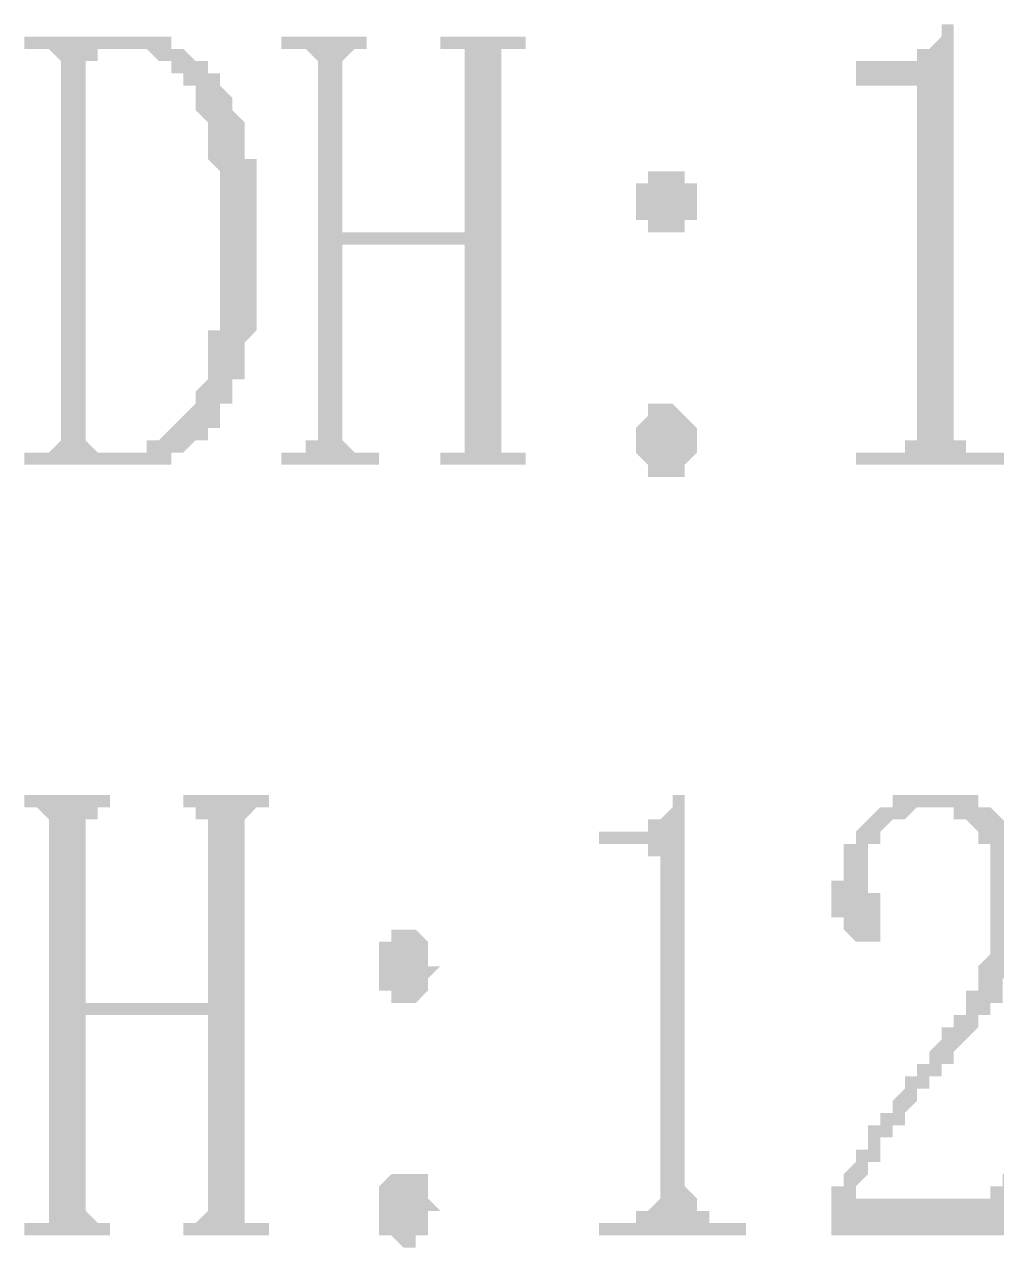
# Model space of a CAD drawing. Header units: inches. Extents: x 11 to 286, y 6 to 196.
# Drawn here: x 147.461 to 150.827, y 103.35 to 107.583 of the extents above; entities that cross this region are included whole.
import ezdxf

# ---------------------------------------------------------------- set-up
doc = ezdxf.new("R2010")
doc.units = ezdxf.units.IN
doc.header["$MEASUREMENT"] = 0
doc.layers.add('PDF_实体填充', color=7, linetype='Continuous', true_color=0xffffff)

msp = doc.modelspace()

# ---------------------------------------------------------------- hatches: boundary and pattern name
at = {"layer": 'PDF_实体填充', "transparency": 33554559}
for points in [[(150.6784, 107.5831), (150.6784, 106.2284), (150.6784, 106.1861), (150.6784, 106.1438), (150.7208, 106.1438), (150.7208, 106.1014), (150.7631, 106.1014), (150.8054, 106.1014), (150.8901, 106.1014), (150.8901, 106.0591), (150.3398, 106.0591), (150.3398, 106.1014), (150.4244, 106.1014), (150.4668, 106.1014), (150.5091, 106.1014), (150.5091, 106.1438), (150.5514, 106.1438), (150.5514, 106.1861), (150.5514, 106.2284), (150.5514, 107.3291), (150.5514, 107.3714), (150.5091, 107.3714), (150.4668, 107.3714), (150.3398, 107.3714), (150.3398, 107.4561), (150.4244, 107.4561), (150.4668, 107.4561), (150.5091, 107.4561), (150.5514, 107.4561), (150.5514, 107.4984), (150.5938, 107.4984), (150.6361, 107.5408), (150.6361, 107.5831)], [(149.1121, 106.1438), (149.1121, 106.1014), (149.1544, 106.1014), (149.1968, 106.1014), (149.1968, 106.0591), (148.9004, 106.0591), (148.9004, 106.1014), (148.9428, 106.1014), (148.9851, 106.1014), (148.9851, 106.1438), (148.9851, 106.8211), (148.5618, 106.8211), (148.5618, 106.1438), (148.6041, 106.1014), (148.6464, 106.1014), (148.6888, 106.1014), (148.6888, 106.0591), (148.3501, 106.0591), (148.3501, 106.1014), (148.3924, 106.1014), (148.4348, 106.1014), (148.4348, 106.1438), (148.4771, 106.1438), (148.4771, 107.4138), (148.4771, 107.4561), (148.4348, 107.4984), (148.3924, 107.4984), (148.3501, 107.4984), (148.3501, 107.5408), (148.6464, 107.5408), (148.6464, 107.4984), (148.6041, 107.4984), (148.5618, 107.4561), (148.5618, 107.4138), (148.5618, 106.8634), (148.9851, 106.8634), (148.9851, 107.4138), (148.9851, 107.4561), (148.9851, 107.4984), (148.9428, 107.4984), (148.9004, 107.4984), (148.9004, 107.5408), (149.1968, 107.5408), (149.1968, 107.4984), (149.1544, 107.4984), (149.1121, 107.4984), (149.1121, 107.4561), (149.1121, 107.4138)], [(148.2231, 103.5191), (148.2231, 103.4768), (148.2231, 103.4344), (148.2654, 103.4344), (148.3078, 103.4344), (148.3078, 103.3921), (148.0114, 103.3921), (148.0114, 103.4344), (148.0538, 103.4344), (148.0961, 103.4768), (148.0961, 103.5191), (148.0961, 104.1541), (147.6728, 104.1541), (147.6728, 103.5191), (147.6728, 103.4768), (147.7151, 103.4344), (147.7574, 103.4344), (147.7574, 103.3921), (147.4611, 103.3921), (147.4611, 103.4344), (147.5034, 103.4344), (147.5458, 103.4344), (147.5458, 103.4768), (147.5458, 103.5191), (147.5458, 104.7891), (147.5458, 104.8314), (147.5034, 104.8738), (147.4611, 104.8738), (147.4611, 104.9161), (147.7574, 104.9161), (147.7574, 104.8738), (147.7151, 104.8738), (147.7151, 104.8314), (147.6728, 104.8314), (147.6728, 104.7891), (147.6728, 104.1964), (148.0961, 104.1964), (148.0961, 104.7891), (148.0961, 104.8314), (148.0538, 104.8314), (148.0538, 104.8738), (148.0114, 104.8738), (148.0114, 104.9161), (148.3078, 104.9161), (148.3078, 104.8738), (148.2654, 104.8738), (148.2231, 104.8314), (148.2231, 104.7891)], [(149.7471, 104.9161), (149.7471, 103.6038), (149.7471, 103.5614), (149.7894, 103.5191), (149.7894, 103.4768), (149.8318, 103.4768), (149.8318, 103.4344), (149.8741, 103.4344), (149.9164, 103.4344), (149.9588, 103.4344), (149.9588, 103.3921), (149.4508, 103.3921), (149.4508, 103.4344), (149.5354, 103.4344), (149.5778, 103.4344), (149.5778, 103.4768), (149.6201, 103.4768), (149.6624, 103.5191), (149.6624, 103.5614), (149.6624, 103.6038), (149.6624, 104.6621), (149.6624, 104.7044), (149.6201, 104.7044), (149.6201, 104.7468), (149.5778, 104.7468), (149.4508, 104.7468), (149.4508, 104.7891), (149.5354, 104.7891), (149.5778, 104.7891), (149.6201, 104.7891), (149.6201, 104.8314), (149.6624, 104.8314), (149.7048, 104.8738), (149.7048, 104.9161)], [(150.8054, 104.5351), (150.8054, 104.5774), (150.8054, 104.6198), (150.8054, 104.6621), (150.8054, 104.7044), (150.8054, 104.7468), (150.7631, 104.7468), (150.7631, 104.7891), (150.7208, 104.8314), (150.6784, 104.8314), (150.6784, 104.8738), (150.6361, 104.8738), (150.5938, 104.8738), (150.5514, 104.8738), (150.5091, 104.8314), (150.4668, 104.8314), (150.4244, 104.7891), (150.4244, 104.7468), (150.3821, 104.7468), (150.3821, 104.7044), (150.3821, 104.6621), (150.3821, 104.6198), (150.3821, 104.5774), (150.4244, 104.5774), (150.4244, 104.5351), (150.4244, 104.4928), (150.4244, 104.4504), (150.4244, 104.4081), (150.3821, 104.4081), (150.3398, 104.4081), (150.2974, 104.4504), (150.2974, 104.4928), (150.2551, 104.4928), (150.2551, 104.5351), (150.2551, 104.5774), (150.2551, 104.6198), (150.2974, 104.6198), (150.2974, 104.6621), (150.2974, 104.7044), (150.2974, 104.7468), (150.3398, 104.7468), (150.3398, 104.7891), (150.3821, 104.8314), (150.4244, 104.8738), (150.4668, 104.8738), (150.4668, 104.9161), (150.5091, 104.9161), (150.5514, 104.9161), (150.5938, 104.9161), (150.6361, 104.9161), (150.6784, 104.9161), (150.7208, 104.9161), (150.7631, 104.9161), (150.7631, 104.8738), (150.8054, 104.8738), (150.8478, 104.8314), (150.8901, 104.7891), (150.8901, 104.7468), (150.9324, 104.7044), (150.9324, 104.6621), (150.9324, 104.6198), (150.9324, 104.5774), (150.9324, 104.5351), (150.9324, 104.4928), (150.9324, 104.4504), (150.9324, 104.4081), (150.9324, 104.3658), (150.8901, 104.3658), (150.8901, 104.3234), (150.8901, 104.2811), (150.8478, 104.2811), (150.8478, 104.2388), (150.8478, 104.1964), (150.8054, 104.1964), (150.8054, 104.1541), (150.7631, 104.1541), (150.7631, 104.1118), (150.7208, 104.0694), (150.6784, 104.0271), (150.6784, 103.9848), (150.6361, 103.9848), (150.6361, 103.9424), (150.5938, 103.9424), (150.5938, 103.9001), (150.5514, 103.9001), (150.5514, 103.8578), (150.5091, 103.8154), (150.5091, 103.7731), (150.4668, 103.7731), (150.4668, 103.7308), (150.4244, 103.7308), (150.4244, 103.6884), (150.4244, 103.6461), (150.3821, 103.6461), (150.3821, 103.6038), (150.3398, 103.5614), (150.3398, 103.5191), (150.7631, 103.5191), (150.8054, 103.5191), (150.8054, 103.5614), (150.8478, 103.5614), (150.8478, 103.6038), (150.8901, 103.6038), (150.8901, 103.6461), (150.8901, 103.6884), (150.8901, 103.7308), (150.8901, 103.7731), (150.9324, 103.7731), (150.8901, 103.3921), (150.2551, 103.3921), (150.2551, 103.5191), (150.2551, 103.5614), (150.2974, 103.5614), (150.2974, 103.6038), (150.3398, 103.6461), (150.3398, 103.6884), (150.3821, 103.6884), (150.3821, 103.7308), (150.3821, 103.7731), (150.4244, 103.7731), (150.4244, 103.8154), (150.4668, 103.8154), (150.4668, 103.8578), (150.5091, 103.9001), (150.5091, 103.9424), (150.5514, 103.9424), (150.5514, 103.9848), (150.5938, 103.9848), (150.5938, 104.0271), (150.6361, 104.0694), (150.6361, 104.1118), (150.6784, 104.1118), (150.6784, 104.1541), (150.7208, 104.1541), (150.7208, 104.1964), (150.7208, 104.2388), (150.7631, 104.2388), (150.7631, 104.2811), (150.7631, 104.3234), (150.8054, 104.3658), (150.8054, 104.4081), (150.8054, 104.4504), (150.8054, 104.4928)]]:
    msp.add_hatch(color=7, dxfattribs=at).paths.add_polyline_path(points, flags=0)
h = msp.add_hatch(color=7, dxfattribs=at)
h.paths.add_polyline_path([(148.1384, 106.8211), (148.1384, 106.8211), (148.1384, 106.8634), (148.1384, 106.9058), (148.1384, 106.9481), (148.1384, 106.9481), (148.1384, 106.9904), (148.1384, 106.9904), (148.1384, 107.0328), (148.1384, 107.0751), (148.1384, 107.0751), (148.0961, 107.1174), (148.0961, 107.1174), (148.0961, 107.1598), (148.0961, 107.1598), (148.0961, 107.2021), (148.0961, 107.2021), (148.0961, 107.2444), (148.0961, 107.2444), (148.0961, 107.2444), (148.0538, 107.2868), (148.0538, 107.2868), (148.0538, 107.3291), (148.0538, 107.3291), (148.0538, 107.3291), (148.0538, 107.3714), (148.0114, 107.3714), (148.0114, 107.3714), (148.0114, 107.4138), (148.0114, 107.4138), (147.9691, 107.4138), (147.9691, 107.4561), (147.9691, 107.4561), (147.9268, 107.4561), (147.9268, 107.4561), (147.8844, 107.4984), (147.8844, 107.4984), (147.8844, 107.4984), (147.8421, 107.4984), (147.8421, 107.4984), (147.7998, 107.4984), (147.7998, 107.4984), (147.7998, 107.4984), (147.7574, 107.4984), (147.7574, 107.4984), (147.7151, 107.4984), (147.7151, 107.4984), (147.7151, 107.4984), (147.7151, 107.4561), (147.6728, 107.4561), (147.6728, 107.4561), (147.6728, 107.4138), (147.6728, 106.1438), (147.6728, 106.1438), (147.7151, 106.1014), (147.7151, 106.1014), (147.7151, 106.1014), (147.7574, 106.1014), (147.7574, 106.1014), (147.7574, 106.1014), (147.7998, 106.1014), (147.7998, 106.1014), (147.7998, 106.1014), (147.8421, 106.1014), (147.8421, 106.1014), (147.8844, 106.1014), (147.8844, 106.1014), (147.8844, 106.1438), (147.9268, 106.1438), (147.9268, 106.1438), (147.9268, 106.1438), (147.9691, 106.1861), (147.9691, 106.1861), (147.9691, 106.1861), (148.0114, 106.2284), (148.0114, 106.2284), (148.0114, 106.2284), (148.0538, 106.2708), (148.0538, 106.2708), (148.0538, 106.2708), (148.0538, 106.3131), (148.0538, 106.3131), (148.0538, 106.3131), (148.0961, 106.3554), (148.0961, 106.3554), (148.0961, 106.3554), (148.0961, 106.3978), (148.0961, 106.3978), (148.0961, 106.4401), (148.0961, 106.4401), (148.0961, 106.4824), (148.0961, 106.4824), (148.0961, 106.5248), (148.1384, 106.5248), (148.1384, 106.5671), (148.1384, 106.6094), (148.1384, 106.6094), (148.1384, 106.6518), (148.1384, 106.6518), (148.1384, 106.6941), (148.1384, 106.7364), (148.1384, 106.7788), (148.1384, 106.7788), (148.1384, 106.8211), (148.1384, 106.8211)], flags=0)
h.paths.add_polyline_path([(147.5881, 107.4138), (147.5881, 107.4561), (147.5458, 107.4984), (147.5458, 107.4984), (147.5458, 107.4984), (147.5458, 107.4984), (147.5034, 107.4984), (147.4611, 107.4984), (147.4611, 107.5408), (147.7998, 107.5408), (147.7998, 107.5408), (147.8421, 107.5408), (147.8421, 107.5408), (147.8421, 107.5408), (147.8844, 107.5408), (147.8844, 107.5408), (147.9268, 107.5408), (147.9268, 107.5408), (147.9691, 107.5408), (147.9691, 107.5408), (147.9691, 107.4984), (148.0114, 107.4984), (148.0114, 107.4984), (148.0114, 107.4984), (148.0538, 107.4561), (148.0538, 107.4561), (148.0538, 107.4561), (148.0961, 107.4561), (148.0961, 107.4138), (148.0961, 107.4138), (148.1384, 107.4138), (148.1384, 107.3714), (148.1384, 107.3714), (148.1384, 107.3714), (148.1384, 107.3714), (148.1808, 107.3291), (148.1808, 107.3291), (148.1808, 107.2868), (148.1808, 107.2868), (148.1808, 107.2868), (148.2231, 107.2444), (148.2231, 107.2444), (148.2231, 107.2021), (148.2231, 107.2021), (148.2231, 107.1598), (148.2231, 107.1598), (148.2231, 107.1174), (148.2654, 107.1174), (148.2654, 107.0751), (148.2654, 107.0751), (148.2654, 107.0328), (148.2654, 107.0328), (148.2654, 106.9904), (148.2654, 106.9904), (148.2654, 106.9481), (148.2654, 106.9058), (148.2654, 106.9058), (148.2654, 106.8634), (148.2654, 106.8211), (148.2654, 106.8211), (148.2654, 106.8211), (148.2654, 106.7788), (148.2654, 106.7364), (148.2654, 106.7364), (148.2654, 106.6941), (148.2654, 106.6518), (148.2654, 106.6518), (148.2654, 106.6094), (148.2654, 106.6094), (148.2654, 106.5671), (148.2654, 106.5248), (148.2654, 106.5248), (148.2231, 106.4824), (148.2231, 106.4824), (148.2231, 106.4401), (148.2231, 106.4401), (148.2231, 106.3978), (148.2231, 106.3978), (148.2231, 106.3978), (148.2231, 106.3554), (148.1808, 106.3554), (148.1808, 106.3131), (148.1808, 106.3131), (148.1808, 106.3131), (148.1808, 106.2708), (148.1384, 106.2708), (148.1384, 106.2284), (148.1384, 106.2284), (148.1384, 106.2284), (148.1384, 106.2284), (148.1384, 106.1861), (148.0961, 106.1861), (148.0961, 106.1861), (148.0961, 106.1438), (148.0538, 106.1438), (148.0538, 106.1438), (148.0538, 106.1438), (148.0114, 106.1014), (148.0114, 106.1014), (148.0114, 106.1014), (147.9691, 106.1014), (147.9691, 106.0591), (147.9691, 106.0591), (147.9268, 106.0591), (147.9268, 106.0591), (147.8844, 106.0591), (147.8844, 106.0591), (147.8421, 106.0591), (147.8421, 106.0591), (147.8421, 106.0591), (147.7998, 106.0591), (147.7998, 106.0591), (147.7574, 106.0591), (147.4611, 106.0591), (147.4611, 106.1014), (147.5034, 106.1014), (147.5458, 106.1014), (147.5458, 106.1014), (147.5458, 106.1014), (147.5881, 106.1438), (147.5881, 106.1438), (147.5881, 106.1438), (147.5881, 107.4138), (147.5881, 107.4138)], flags=0)
h = msp.add_hatch(color=7, dxfattribs=at)
h.paths.add_polyline_path([(149.7894, 106.9904), (149.7894, 106.9481), (149.7894, 106.9058), (149.7471, 106.9058), (149.7471, 106.9058), (149.7471, 106.8634), (149.7471, 106.8634), (149.7048, 106.8634), (149.7048, 106.8634), (149.7048, 106.8634), (149.6624, 106.8634), (149.6624, 106.8634), (149.6624, 106.8634), (149.6201, 106.8634), (149.6201, 106.8634), (149.6201, 106.8634), (149.6201, 106.9058), (149.5778, 106.9058), (149.5778, 106.9481), (149.5778, 106.9481), (149.5778, 106.9904), (149.5778, 106.9904), (149.5778, 107.0328), (149.5778, 107.0328), (149.6201, 107.0328), (149.6201, 107.0751), (149.6201, 107.0751), (149.6201, 107.0751), (149.6624, 107.0751), (149.6624, 107.0751), (149.6624, 107.0751), (149.7048, 107.0751), (149.7048, 107.0751), (149.7471, 107.0751), (149.7471, 107.0751), (149.7471, 107.0751), (149.7471, 107.0328), (149.7894, 107.0328), (149.7894, 106.9904), (149.7894, 106.9904), (149.7894, 106.9904), (149.7894, 106.9904)], flags=0)
h.paths.add_polyline_path([(149.7894, 106.1438), (149.7894, 106.1014), (149.7894, 106.1014), (149.7471, 106.0591), (149.7471, 106.0591), (149.7471, 106.0591), (149.7471, 106.0168), (149.7048, 106.0168), (149.7048, 106.0168), (149.7048, 106.0168), (149.6624, 106.0168), (149.6624, 106.0168), (149.6624, 106.0168), (149.6201, 106.0168), (149.6201, 106.0591), (149.6201, 106.0591), (149.6201, 106.0591), (149.5778, 106.1014), (149.5778, 106.1014), (149.5778, 106.1438), (149.5778, 106.1438), (149.5778, 106.1438), (149.5778, 106.1861), (149.5778, 106.1861), (149.6201, 106.2284), (149.6201, 106.2284), (149.6201, 106.2284), (149.6201, 106.2708), (149.6624, 106.2708), (149.6624, 106.2708), (149.6624, 106.2708), (149.7048, 106.2708), (149.7048, 106.2708), (149.7471, 106.2284), (149.7471, 106.2284), (149.7471, 106.2284), (149.7471, 106.2284), (149.7894, 106.1861), (149.7894, 106.1861), (149.7894, 106.1438), (149.7894, 106.1438), (149.7894, 106.1438), (149.7894, 106.1438)], flags=0)
h = msp.add_hatch(color=7, dxfattribs=at)
h.paths.add_polyline_path([(148.9004, 104.3234), (148.8581, 104.2811), (148.8581, 104.2811), (148.8581, 104.2388), (148.8581, 104.2388), (148.8581, 104.2388), (148.8581, 104.2388), (148.8158, 104.1964), (148.8158, 104.1964), (148.7734, 104.1964), (148.7734, 104.1964), (148.7734, 104.1964), (148.7311, 104.1964), (148.7311, 104.1964), (148.7311, 104.2388), (148.6888, 104.2388), (148.6888, 104.2388), (148.6888, 104.2811), (148.6888, 104.2811), (148.6888, 104.3234), (148.6888, 104.3234), (148.6888, 104.3658), (148.6888, 104.3658), (148.6888, 104.4081), (148.6888, 104.4081), (148.6888, 104.4081), (148.7311, 104.4081), (148.7311, 104.4504), (148.7734, 104.4504), (148.7734, 104.4504), (148.7734, 104.4504), (148.8158, 104.4504), (148.8158, 104.4504), (148.8158, 104.4504), (148.8581, 104.4081), (148.8581, 104.4081), (148.8581, 104.4081), (148.8581, 104.3658), (148.8581, 104.3658), (148.8581, 104.3234), (148.9004, 104.3234), (148.9004, 104.3234)], flags=0)
h.paths.add_polyline_path([(148.9004, 103.4768), (148.8581, 103.4768), (148.8581, 103.4344), (148.8581, 103.4344), (148.8581, 103.3921), (148.8581, 103.3921), (148.8581, 103.3921), (148.8158, 103.3921), (148.8158, 103.3498), (148.7734, 103.3498), (148.7734, 103.3498), (148.7734, 103.3498), (148.7311, 103.3921), (148.7311, 103.3921), (148.7311, 103.3921), (148.6888, 103.3921), (148.6888, 103.4344), (148.6888, 103.4344), (148.6888, 103.4768), (148.6888, 103.4768), (148.6888, 103.4768), (148.6888, 103.5191), (148.6888, 103.5191), (148.6888, 103.5614), (148.6888, 103.5614), (148.6888, 103.5614), (148.7311, 103.6038), (148.7311, 103.6038), (148.7734, 103.6038), (148.7734, 103.6038), (148.7734, 103.6038), (148.8158, 103.6038), (148.8158, 103.6038), (148.8158, 103.6038), (148.8581, 103.6038), (148.8581, 103.5614), (148.8581, 103.5614), (148.8581, 103.5614), (148.8581, 103.5191), (148.8581, 103.5191), (148.9004, 103.4768), (148.9004, 103.4768), (148.9004, 103.4768)], flags=0)

doc.saveas('drawing.dxf')
